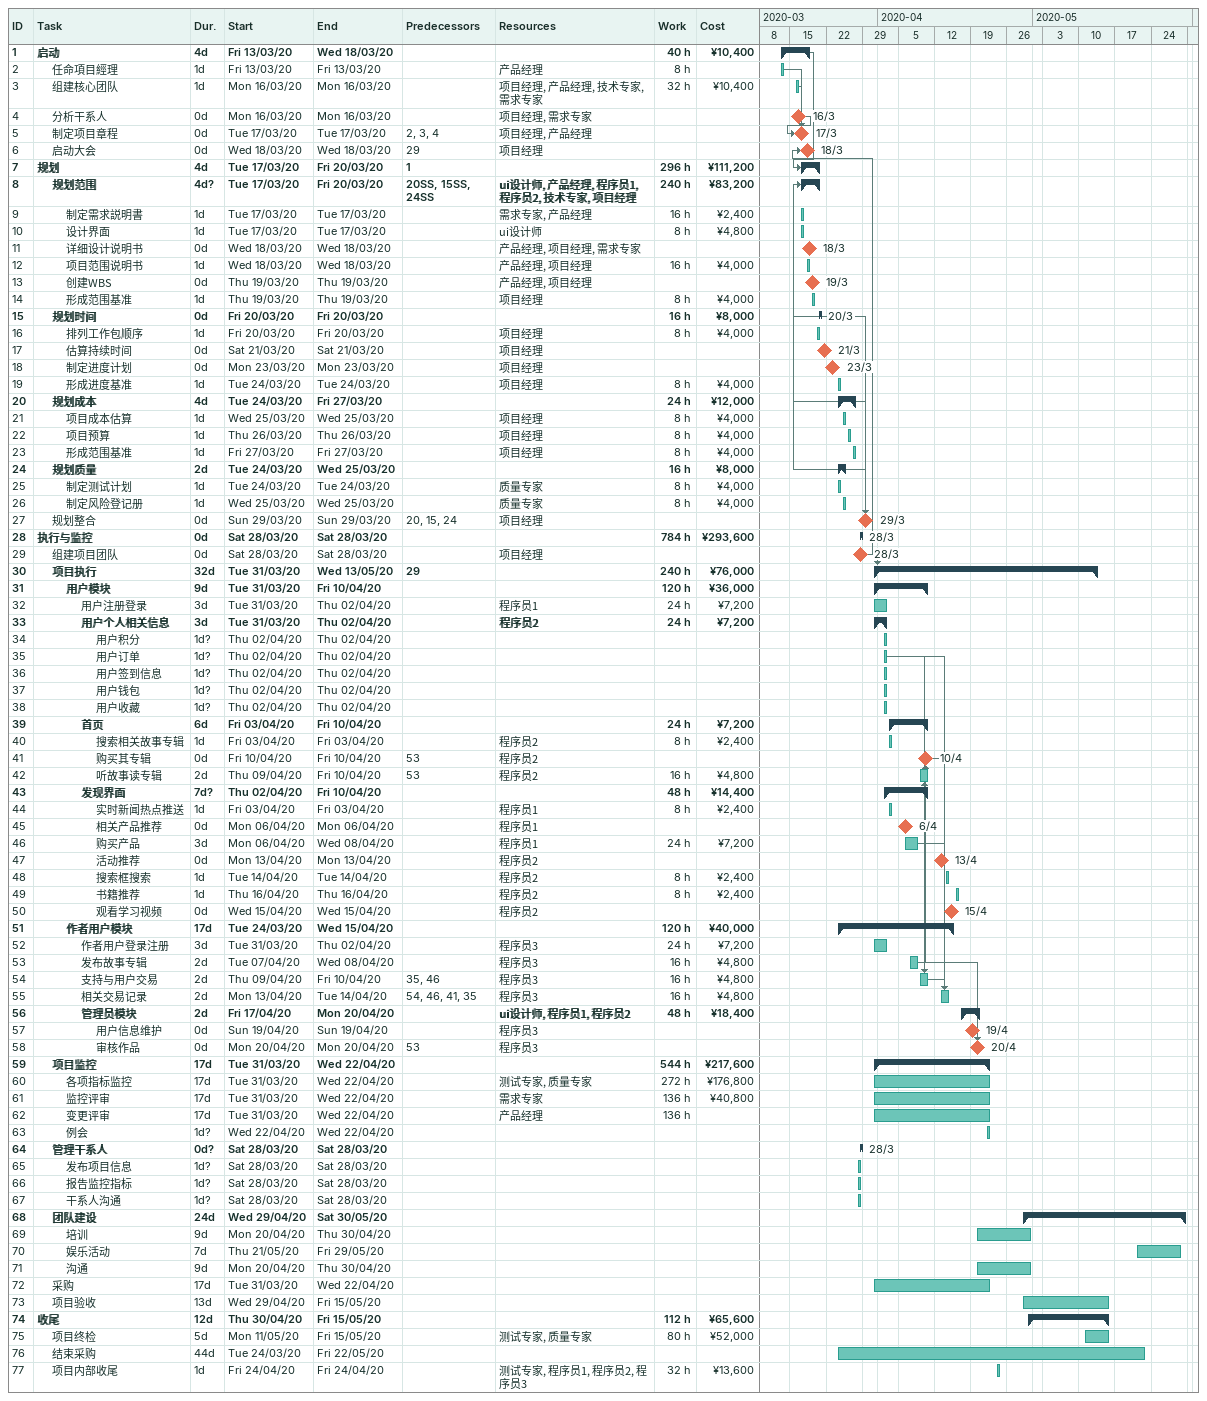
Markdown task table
| ID | Level | Task | Duration | Start | Finish | Predecessors | Resources | Work (h) | Cost (¥) |
|---|---|---|---|---|---|---|---|---|---|
| 1 | 1 | **启动** | 4d | 2020-03-13 | 2020-03-18 |  |  | 40 | 10400 |
| 2 | 2 | 任命項目經理 | 1d | 2020-03-13 | 2020-03-13 |  | 产品经理 | 8 |  |
| 3 | 2 | 组建核心团队 | 1d | 2020-03-16 | 2020-03-16 |  | 项目经理, 产品经理, 技术专家, 需求专家 | 32 | 10400 |
| 4 | 2 | 分析干系人 | 0d | 2020-03-16 | 2020-03-16 |  | 项目经理, 需求专家 |  |  |
| 5 | 2 | 制定项目章程 | 0d | 2020-03-17 | 2020-03-17 | 2, 3, 4 | 项目经理, 产品经理 |  |  |
| 6 | 2 | 启动大会 | 0d | 2020-03-18 | 2020-03-18 | 29 | 项目经理 |  |  |
| 7 | 1 | **规划** | 4d | 2020-03-17 | 2020-03-20 | 1 |  | 296 | 111200 |
| 8 | 2 | **规划范围** | 4d? | 2020-03-17 | 2020-03-20 | 20SS, 15SS, 24SS | ui设计师, 产品经理, 程序员1, 程序员2, 技术专家, 项目经理 | 240 | 83200 |
| 9 | 3 | 制定需求説明書 | 1d | 2020-03-17 | 2020-03-17 |  | 需求专家, 产品经理 | 16 | 2400 |
| 10 | 3 | 设计界面 | 1d | 2020-03-17 | 2020-03-17 |  | ui设计师 | 8 | 4800 |
| 11 | 3 | 详细设计说明书 | 0d | 2020-03-18 | 2020-03-18 |  | 产品经理, 项目经理, 需求专家 |  |  |
| 12 | 3 | 项目范围说明书 | 1d | 2020-03-18 | 2020-03-18 |  | 产品经理, 项目经理 | 16 | 4000 |
| 13 | 3 | 创建WBS | 0d | 2020-03-19 | 2020-03-19 |  | 产品经理, 项目经理 |  |  |
| 14 | 3 | 形成范围基准 | 1d | 2020-03-19 | 2020-03-19 |  | 项目经理 | 8 | 4000 |
| 15 | 2 | **规划时间** | 0d | 2020-03-20 | 2020-03-20 |  |  | 16 | 8000 |
| 16 | 3 | 排列工作包顺序 | 1d | 2020-03-20 | 2020-03-20 |  | 项目经理 | 8 | 4000 |
| 17 | 3 | 估算持续时间 | 0d | 2020-03-21 | 2020-03-21 |  | 项目经理 |  |  |
| 18 | 3 | 制定进度计划 | 0d | 2020-03-23 | 2020-03-23 |  | 项目经理 |  |  |
| 19 | 3 | 形成进度基准 | 1d | 2020-03-24 | 2020-03-24 |  | 项目经理 | 8 | 4000 |
| 20 | 2 | **规划成本** | 4d | 2020-03-24 | 2020-03-27 |  |  | 24 | 12000 |
| 21 | 3 | 项目成本估算 | 1d | 2020-03-25 | 2020-03-25 |  | 项目经理 | 8 | 4000 |
| 22 | 3 | 项目预算 | 1d | 2020-03-26 | 2020-03-26 |  | 项目经理 | 8 | 4000 |
| 23 | 3 | 形成范围基准 | 1d | 2020-03-27 | 2020-03-27 |  | 项目经理 | 8 | 4000 |
| 24 | 2 | **规划质量** | 2d | 2020-03-24 | 2020-03-25 |  |  | 16 | 8000 |
| 25 | 3 | 制定测试计划 | 1d | 2020-03-24 | 2020-03-24 |  | 质量专家 | 8 | 4000 |
| 26 | 3 | 制定风险登记册 | 1d | 2020-03-25 | 2020-03-25 |  | 质量专家 | 8 | 4000 |
| 27 | 2 | 规划整合 | 0d | 2020-03-29 | 2020-03-29 | 20, 15, 24 | 项目经理 |  |  |
| 28 | 1 | **执行与监控** | 0d | 2020-03-28 | 2020-03-28 |  |  | 784 | 293600 |
| 29 | 2 | 组建项目团队 | 0d | 2020-03-28 | 2020-03-28 |  | 项目经理 |  |  |
| 30 | 2 | **项目执行** | 32d | 2020-03-31 | 2020-05-13 | 29 |  | 240 | 76000 |
| 31 | 3 | **用户模块** | 9d | 2020-03-31 | 2020-04-10 |  |  | 120 | 36000 |
| 32 | 4 | 用户注册登录 | 3d | 2020-03-31 | 2020-04-02 |  | 程序员1 | 24 | 7200 |
| 33 | 4 | **用户个人相关信息** | 3d | 2020-03-31 | 2020-04-02 |  | 程序员2 | 24 | 7200 |
| 34 | 5 | 用户积分 | 1d? | 2020-04-02 | 2020-04-02 |  |  |  |  |
| 35 | 5 | 用户订单 | 1d? | 2020-04-02 | 2020-04-02 |  |  |  |  |
| 36 | 5 | 用户签到信息 | 1d? | 2020-04-02 | 2020-04-02 |  |  |  |  |
| 37 | 5 | 用户钱包 | 1d? | 2020-04-02 | 2020-04-02 |  |  |  |  |
| 38 | 5 | 用户收藏 | 1d? | 2020-04-02 | 2020-04-02 |  |  |  |  |
| 39 | 4 | **首页** | 6d | 2020-04-03 | 2020-04-10 |  |  | 24 | 7200 |
| 40 | 5 | 搜索相关故事专辑 | 1d | 2020-04-03 | 2020-04-03 |  | 程序员2 | 8 | 2400 |
| 41 | 5 | 购买其专辑 | 0d | 2020-04-10 | 2020-04-10 | 53 | 程序员2 |  |  |
| 42 | 5 | 听故事读专辑 | 2d | 2020-04-09 | 2020-04-10 | 53 | 程序员2 | 16 | 4800 |
| 43 | 4 | **发现界面** | 7d? | 2020-04-02 | 2020-04-10 |  |  | 48 | 14400 |
| 44 | 5 | 实时新闻热点推送 | 1d | 2020-04-03 | 2020-04-03 |  | 程序员1 | 8 | 2400 |
| 45 | 5 | 相关产品推荐 | 0d | 2020-04-06 | 2020-04-06 |  | 程序员1 |  |  |
| 46 | 5 | 购买产品 | 3d | 2020-04-06 | 2020-04-08 |  | 程序员1 | 24 | 7200 |
| 47 | 5 | 活动推荐 | 0d | 2020-04-13 | 2020-04-13 |  | 程序员2 |  |  |
| 48 | 5 | 搜索框搜索 | 1d | 2020-04-14 | 2020-04-14 |  | 程序员2 | 8 | 2400 |
| 49 | 5 | 书籍推荐 | 1d | 2020-04-16 | 2020-04-16 |  | 程序员2 | 8 | 2400 |
| 50 | 5 | 观看学习视频 | 0d | 2020-04-15 | 2020-04-15 |  | 程序员2 |  |  |
| 51 | 3 | **作者用户模块** | 17d | 2020-03-24 | 2020-04-15 |  |  | 120 | 40000 |
| 52 | 4 | 作者用户登录注册 | 3d | 2020-03-31 | 2020-04-02 |  | 程序员3 | 24 | 7200 |
| 53 | 4 | 发布故事专辑 | 2d | 2020-04-07 | 2020-04-08 |  | 程序员3 | 16 | 4800 |
| 54 | 4 | 支持与用户交易 | 2d | 2020-04-09 | 2020-04-10 | 35, 46 | 程序员3 | 16 | 4800 |
| 55 | 4 | 相关交易记录 | 2d | 2020-04-13 | 2020-04-14 | 54, 46, 41, 35 | 程序员3 | 16 | 4800 |
| 56 | 4 | **管理员模块** | 2d | 2020-04-17 | 2020-04-20 |  | ui设计师, 程序员1, 程序员2 | 48 | 18400 |
| 57 | 5 | 用户信息维护 | 0d | 2020-04-19 | 2020-04-19 |  | 程序员3 |  |  |
| 58 | 5 | 审核作品 | 0d | 2020-04-20 | 2020-04-20 | 53 | 程序员3 |  |  |
| 59 | 2 | **项目监控** | 17d | 2020-03-31 | 2020-04-22 |  |  | 544 | 217600 |
| 60 | 3 | 各项指标监控 | 17d | 2020-03-31 | 2020-04-22 |  | 测试专家, 质量专家 | 272 | 176800 |
| 61 | 3 | 监控评审 | 17d | 2020-03-31 | 2020-04-22 |  | 需求专家 | 136 | 40800 |
| 62 | 3 | 变更评审 | 17d | 2020-03-31 | 2020-04-22 |  | 产品经理 | 136 |  |
| 63 | 3 | 例会 | 1d? | 2020-04-22 | 2020-04-22 |  |  |  |  |
| 64 | 2 | **管理干系人** | 0d? | 2020-03-28 | 2020-03-28 |  |  |  |  |
| 65 | 3 | 发布项目信息 | 1d? | 2020-03-28 | 2020-03-28 |  |  |  |  |
| 66 | 3 | 报告监控指标 | 1d? | 2020-03-28 | 2020-03-28 |  |  |  |  |
| 67 | 3 | 干系人沟通 | 1d? | 2020-03-28 | 2020-03-28 |  |  |  |  |
| 68 | 2 | **团队建设** | 24d | 2020-04-29 | 2020-05-30 |  |  |  |  |
| 69 | 3 | 培训 | 9d | 2020-04-20 | 2020-04-30 |  |  |  |  |
| 70 | 3 | 娱乐活动 | 7d | 2020-05-21 | 2020-05-29 |  |  |  |  |
| 71 | 3 | 沟通 | 9d | 2020-04-20 | 2020-04-30 |  |  |  |  |
| 72 | 2 | 采购 | 17d | 2020-03-31 | 2020-04-22 |  |  |  |  |
| 73 | 2 | 项目验收 | 13d | 2020-04-29 | 2020-05-15 |  |  |  |  |
| 74 | 1 | **收尾** | 12d | 2020-04-30 | 2020-05-15 |  |  | 112 | 65600 |
| 75 | 2 | 项目终检 | 5d | 2020-05-11 | 2020-05-15 |  | 测试专家, 质量专家 | 80 | 52000 |
| 76 | 2 | 结束采购 | 44d | 2020-03-24 | 2020-05-22 |  |  |  |  |
| 77 | 2 | 项目内部收尾 | 1d | 2020-04-24 | 2020-04-24 |  | 测试专家, 程序员1, 程序员2, 程序员3 | 32 | 13600 |
